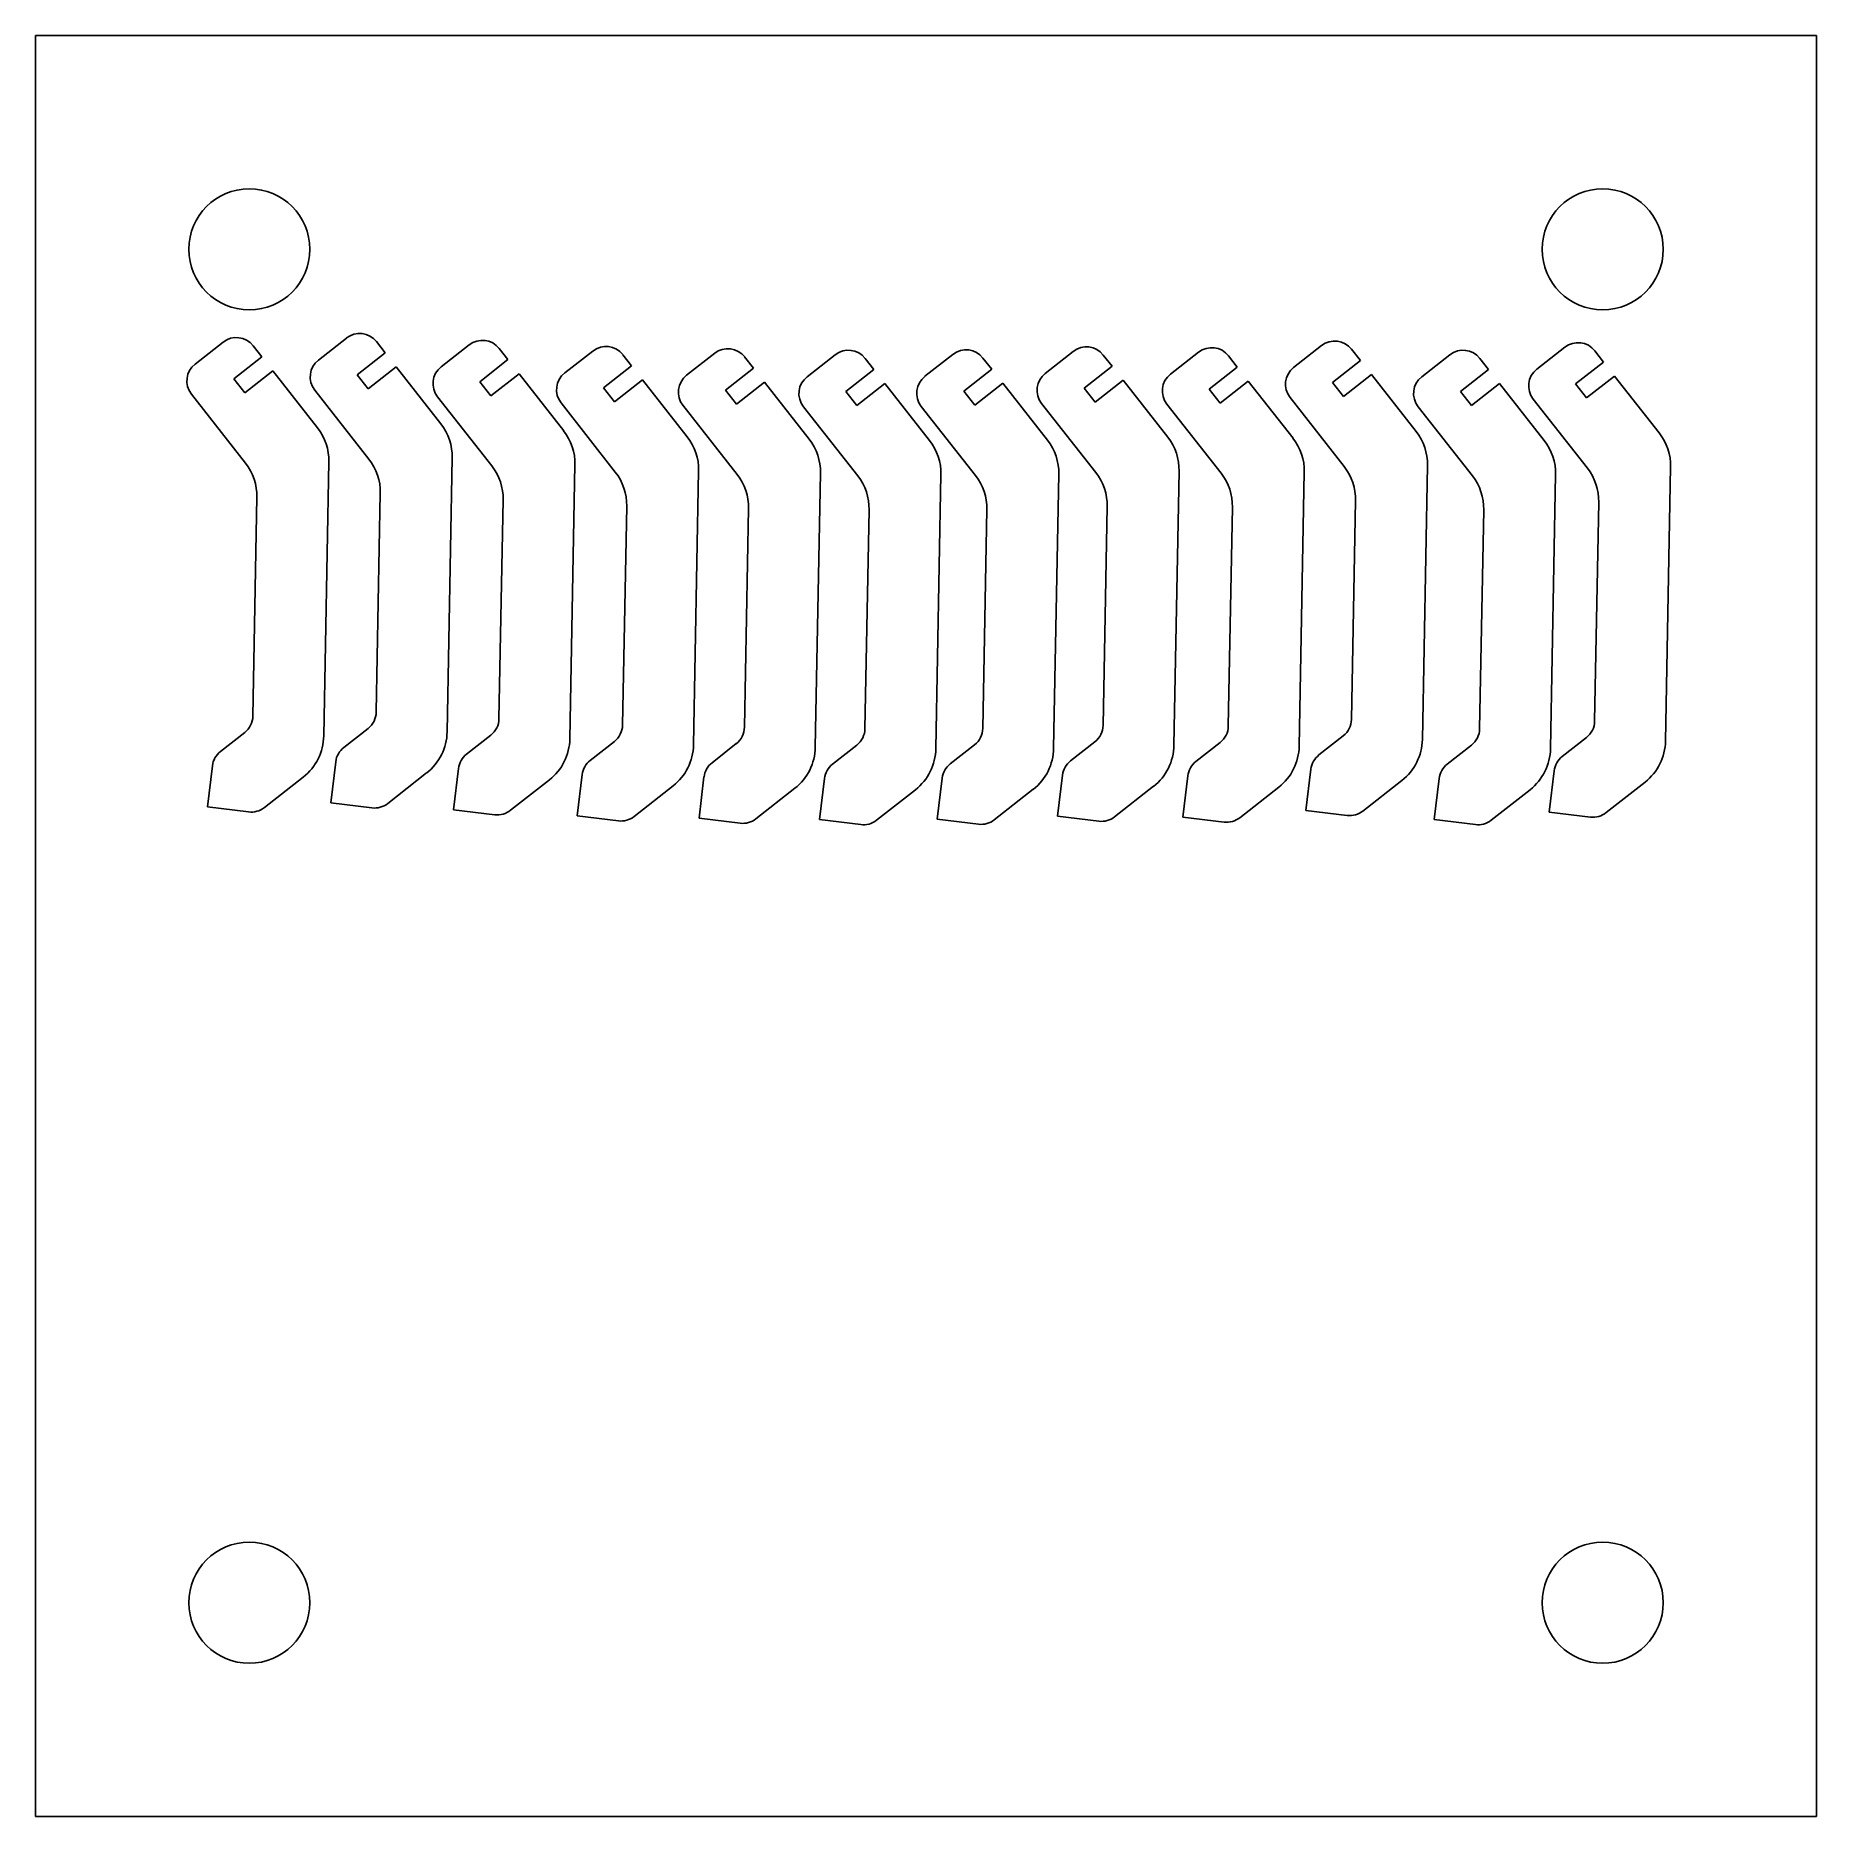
# Model space of a CAD drawing. Header units: millimetres. Extents: x 3.1 to 28.1, y 1.4 to 26.4.
import ezdxf

# ---------------------------------------------------------------- set-up
doc = ezdxf.new("R2010")
doc.units = ezdxf.units.MM
doc.layers.add('4_hole_small_squ', color=72, linetype='Continuous')
doc.layers.add('leg_release', color=20, linetype='Continuous')

msp = doc.modelspace()

# ---------------------------------------------------------------- linework, layer by layer
at = {"color": 7, "linetype": 'Continuous', "lineweight": 25}
for p, q in [((5.775, 22.142), (5.382, 21.834)), ((6.32, 21.934), (6.196, 22.091)), ((7.507, 22.2), (7.114, 21.891)), ((8.052, 21.991), (7.928, 22.149)), ((9.231, 22.104), (8.837, 21.795)), ((9.775, 21.896), (9.652, 22.053)), ((10.966, 22.017), (10.572, 21.709)), ((17.711, 22.012), (17.318, 21.704)), ((19.47, 22.001), (19.076, 21.692)), ((21.198, 22.094), (20.805, 21.785)), ((21.743, 21.885), (21.619, 22.043)), ((24.612, 22.071), (24.219, 21.763)), ((25.157, 21.863), (25.033, 22.02)), ((5.926, 21.625), (6.32, 21.934)), ((7.658, 21.683), (8.052, 21.991)), ((8.206, 21.795), (7.812, 21.486)), ((8.833, 20.995), (8.206, 21.795)), ((9.382, 21.587), (9.775, 21.896)), ((11.117, 21.5), (11.51, 21.809)), ((11.51, 21.809), (11.387, 21.966)), ((12.677, 21.985), (12.283, 21.676)), ((12.828, 21.468), (13.221, 21.776)), ((13.221, 21.776), (13.098, 21.934)), ((14.368, 21.965), (13.975, 21.656)), ((14.52, 21.448), (14.913, 21.757)), ((14.913, 21.757), (14.79, 21.914)), ((16.022, 21.97), (15.629, 21.662)), ((16.173, 21.453), (16.567, 21.762)), ((16.567, 21.762), (16.443, 21.919)), ((17.862, 21.495), (18.256, 21.804)), ((18.256, 21.804), (18.133, 21.961)), ((19.621, 21.484), (20.014, 21.792)), ((20.014, 21.792), (19.891, 21.95)), ((21.349, 21.577), (21.743, 21.885)), ((22.998, 21.965), (22.604, 21.656)), ((23.149, 21.448), (23.542, 21.756)), ((23.542, 21.756), (23.419, 21.914)), ((24.763, 21.555), (25.157, 21.863)), ((6.08, 21.429), (5.926, 21.625)), ((6.474, 21.737), (6.08, 21.429)), ((7.101, 20.938), (6.474, 21.737)), ((7.812, 21.486), (7.658, 21.683)), ((9.536, 21.39), (9.382, 21.587)), ((9.93, 21.699), (9.536, 21.39)), ((10.557, 20.899), (9.93, 21.699)), ((11.271, 21.304), (11.117, 21.5)), ((11.665, 21.612), (11.271, 21.304)), ((12.292, 20.812), (11.665, 21.612)), ((13.376, 21.58), (12.982, 21.271)), ((14.003, 20.78), (13.376, 21.58)), ((15.067, 21.56), (14.674, 21.251)), ((15.694, 20.76), (15.067, 21.56)), ((16.721, 21.565), (16.328, 21.256)), ((17.348, 20.765), (16.721, 21.565)), ((18.41, 21.607), (18.017, 21.298)), ((19.037, 20.807), (18.41, 21.607)), ((20.168, 21.596), (19.775, 21.287)), ((20.796, 20.796), (20.168, 21.596)), ((21.503, 21.38), (21.349, 21.577)), ((21.897, 21.689), (21.503, 21.38)), ((22.524, 20.889), (21.897, 21.689)), ((23.696, 21.56), (23.303, 21.251)), ((24.324, 20.76), (23.696, 21.56)), ((24.917, 21.358), (24.763, 21.555)), ((25.311, 21.666), (24.917, 21.358)), ((25.938, 20.867), (25.311, 21.666)), ((5.331, 21.413), (6.092, 20.442)), ((7.063, 21.47), (7.823, 20.5)), ((8.786, 21.374), (9.547, 20.404)), ((10.521, 21.288), (11.282, 20.317)), ((12.232, 21.255), (12.993, 20.285)), ((12.982, 21.271), (12.828, 21.468)), ((14.674, 21.251), (14.52, 21.448)), ((16.328, 21.256), (16.173, 21.453)), ((17.267, 21.282), (18.028, 20.312)), ((18.017, 21.298), (17.862, 21.495)), ((19.025, 21.271), (19.786, 20.301)), ((19.775, 21.287), (19.621, 21.484)), ((20.754, 21.364), (21.515, 20.394)), ((23.303, 21.251), (23.149, 21.448)), ((24.168, 21.342), (24.929, 20.371)), ((13.924, 21.235), (14.685, 20.265)), ((15.578, 21.24), (16.339, 20.27)), ((22.553, 21.235), (23.314, 20.265)), ((8.921, 16.67), (8.993, 20.518)), ((7.189, 16.613), (7.261, 20.461)), ((10.644, 16.574), (10.716, 20.422)), ((12.379, 16.487), (12.451, 20.336)), ((14.09, 16.455), (14.162, 20.303)), ((15.782, 16.435), (15.854, 20.283)), ((17.436, 16.44), (17.508, 20.288)), ((19.125, 16.482), (19.197, 20.33)), ((20.883, 16.471), (20.955, 20.319)), ((22.612, 16.564), (22.684, 20.412)), ((24.411, 16.435), (24.483, 20.283)), ((26.026, 16.542), (26.098, 20.39)), ((7.983, 20.023), (7.926, 16.95)), ((6.251, 19.965), (6.194, 16.893)), ((9.707, 19.927), (9.649, 16.854)), ((11.442, 19.84), (11.384, 16.767)), ((13.153, 19.808), (13.095, 16.735)), ((14.845, 19.788), (14.787, 16.715)), ((16.498, 19.793), (16.441, 16.72)), ((18.187, 19.835), (18.13, 16.762)), ((19.946, 19.824), (19.888, 16.751)), ((21.674, 19.917), (21.617, 16.844)), ((23.474, 19.788), (23.416, 16.715)), ((25.088, 19.895), (25.031, 16.822)), ((6.079, 16.662), (5.738, 16.395)), ((7.811, 16.719), (7.47, 16.452)), ((9.535, 16.624), (9.194, 16.356)), ((11.27, 16.537), (10.929, 16.27)), ((12.98, 16.505), (12.64, 16.237)), ((18.015, 16.532), (17.674, 16.264)), ((19.773, 16.521), (19.432, 16.253)), ((21.502, 16.614), (21.161, 16.346)), ((24.916, 16.591), (24.575, 16.324)), ((7.357, 16.252), (7.287, 15.673)), ((14.672, 16.485), (14.331, 16.217)), ((16.326, 16.49), (15.985, 16.222)), ((23.301, 16.484), (22.961, 16.217)), ((5.625, 16.195), (5.555, 15.616)), ((6.355, 15.608), (6.902, 16.036)), ((8.087, 15.665), (8.633, 16.094)), ((9.081, 16.156), (9.011, 15.578)), ((10.816, 16.07), (10.746, 15.491)), ((12.527, 16.037), (12.457, 15.459)), ((14.219, 16.017), (14.149, 15.439)), ((15.872, 16.022), (15.802, 15.444)), ((17.561, 16.064), (17.491, 15.486)), ((19.32, 16.053), (19.25, 15.475)), ((21.048, 16.146), (20.978, 15.568)), ((22.848, 16.017), (22.778, 15.438)), ((24.462, 16.124), (24.392, 15.545)), ((9.811, 15.57), (10.357, 15.998)), ((11.546, 15.483), (12.092, 15.911)), ((13.257, 15.45), (13.803, 15.879)), ((14.948, 15.43), (15.495, 15.859)), ((16.602, 15.436), (17.149, 15.864)), ((18.291, 15.478), (18.838, 15.906)), ((20.05, 15.466), (20.596, 15.895)), ((21.778, 15.559), (22.325, 15.988)), ((23.578, 15.43), (24.124, 15.859)), ((25.192, 15.537), (25.739, 15.966)), ((5.555, 15.616), (6.134, 15.546)), ((7.287, 15.673), (7.866, 15.603)), ((9.011, 15.578), (9.59, 15.508)), ((20.978, 15.568), (21.557, 15.498)), ((24.392, 15.545), (24.971, 15.475)), ((10.746, 15.491), (11.325, 15.421)), ((12.457, 15.459), (13.035, 15.389)), ((14.149, 15.439), (14.727, 15.369)), ((15.802, 15.444), (16.381, 15.374)), ((17.491, 15.486), (18.07, 15.416)), ((19.25, 15.475), (19.828, 15.405)), ((22.778, 15.438), (23.356, 15.368))]:
    msp.add_line(p, q, dxfattribs=at)
for centre, radius, start, end in [((7.692, 21.964), 0.3, 38.1011, 128.1011), ((5.96, 21.906), 0.3, 38.1011, 128.1011), ((9.416, 21.868), 0.3, 38.1011, 128.1011), ((11.151, 21.781), 0.3, 38.1011, 128.1011), ((12.862, 21.749), 0.3, 38.1011, 128.1011), ((14.554, 21.729), 0.3, 38.1011, 128.1011), ((16.207, 21.734), 0.3, 38.1011, 128.1011), ((17.896, 21.776), 0.3, 38.1011, 128.1011), ((19.655, 21.765), 0.3, 38.1011, 128.1011), ((21.383, 21.858), 0.3, 38.1011, 128.1011), ((23.183, 21.729), 0.3, 38.1011, 128.1011), ((24.797, 21.835), 0.3, 38.1011, 128.1011), ((5.567, 21.598), 0.3, 128.1011, 218.1011), ((7.299, 21.655), 0.3, 128.1011, 218.1011), ((9.022, 21.559), 0.3, 128.1011, 218.1011), ((20.99, 21.549), 0.3, 128.1011, 218.1011), ((24.404, 21.527), 0.3, 128.1011, 218.1011), ((10.757, 21.473), 0.3, 128.1011, 218.1011), ((12.468, 21.44), 0.3, 128.1011, 218.1011), ((14.16, 21.42), 0.3, 128.1011, 218.1011), ((15.814, 21.425), 0.3, 128.1011, 218.1011), ((17.503, 21.467), 0.3, 128.1011, 218.1011), ((19.261, 21.456), 0.3, 128.1011, 218.1011), ((22.789, 21.42), 0.3, 128.1011, 218.1011), ((6.511, 20.475), 0.75, 358.9274, 38.1011), ((8.243, 20.532), 0.75, 358.9274, 38.1011), ((9.966, 20.436), 0.75, 358.9274, 38.1011), ((11.702, 20.35), 0.75, 358.9274, 38.1011), ((13.412, 20.317), 0.75, 358.9274, 38.1011), ((15.104, 20.297), 0.75, 358.9274, 38.1011), ((16.758, 20.302), 0.75, 358.9274, 38.1011), ((18.447, 20.345), 0.75, 358.9274, 38.1011), ((20.205, 20.333), 0.75, 358.9274, 38.1011), ((21.934, 20.426), 0.75, 358.9274, 38.1011), ((23.733, 20.297), 0.75, 358.9274, 38.1011), ((25.348, 20.404), 0.75, 358.9274, 38.1011), ((5.501, 19.979), 0.75, 358.9274, 38.1011), ((7.233, 20.037), 0.75, 358.9274, 38.1011), ((8.957, 19.941), 0.75, 358.9274, 38.1011), ((10.692, 19.854), 0.75, 358.9274, 38.1011), ((12.403, 19.822), 0.75, 358.9274, 38.1011), ((14.095, 19.802), 0.75, 358.9274, 38.1011), ((15.749, 19.807), 0.75, 358.9274, 38.1011), ((17.438, 19.849), 0.75, 358.9274, 38.1011), ((19.196, 19.838), 0.75, 358.9274, 38.1011), ((20.924, 19.931), 0.75, 358.9274, 38.1011), ((22.724, 19.802), 0.75, 358.9274, 38.1011), ((24.338, 19.909), 0.75, 358.9274, 38.1011), ((5.894, 16.898), 0.3, 308.1011, 358.9274), ((7.626, 16.955), 0.3, 308.1011, 358.9274), ((9.349, 16.86), 0.3, 308.1011, 358.9274), ((11.084, 16.773), 0.3, 308.1011, 358.9274), ((17.83, 16.768), 0.3, 308.1011, 358.9274), ((19.588, 16.757), 0.3, 308.1011, 358.9274), ((21.317, 16.85), 0.3, 308.1011, 358.9274), ((24.731, 16.827), 0.3, 308.1011, 358.9274), ((6.439, 16.627), 0.75, 308.1011, 358.9274), ((8.171, 16.684), 0.75, 308.1011, 358.9274), ((9.894, 16.588), 0.75, 308.1011, 358.9274), ((12.795, 16.741), 0.3, 308.1011, 358.9274), ((14.487, 16.721), 0.3, 308.1011, 358.9274), ((16.141, 16.726), 0.3, 308.1011, 358.9274), ((21.862, 16.578), 0.75, 308.1011, 358.9274), ((23.116, 16.72), 0.3, 308.1011, 358.9274), ((25.276, 16.556), 0.75, 308.1011, 358.9274), ((5.923, 16.159), 0.3, 128.1011, 173.1011), ((7.655, 16.216), 0.3, 128.1011, 173.1011), ((9.379, 16.12), 0.3, 128.1011, 173.1011), ((11.114, 16.034), 0.3, 128.1011, 173.1011), ((11.63, 16.502), 0.75, 308.1011, 358.9274), ((13.34, 16.469), 0.75, 308.1011, 358.9274), ((15.032, 16.449), 0.75, 308.1011, 358.9274), ((16.686, 16.454), 0.75, 308.1011, 358.9274), ((17.859, 16.028), 0.3, 128.1011, 173.1011), ((18.375, 16.496), 0.75, 308.1011, 358.9274), ((19.618, 16.017), 0.3, 128.1011, 173.1011), ((20.133, 16.485), 0.75, 308.1011, 358.9274), ((21.346, 16.11), 0.3, 128.1011, 173.1011), ((23.661, 16.449), 0.75, 308.1011, 358.9274), ((24.76, 16.088), 0.3, 128.1011, 173.1011), ((12.825, 16.001), 0.3, 128.1011, 173.1011), ((14.516, 15.981), 0.3, 128.1011, 173.1011), ((16.17, 15.986), 0.3, 128.1011, 173.1011), ((23.146, 15.981), 0.3, 128.1011, 173.1011), ((6.17, 15.844), 0.3, 263.1011, 308.1011), ((7.902, 15.901), 0.3, 263.1011, 308.1011), ((9.626, 15.806), 0.3, 263.1011, 308.1011), ((21.593, 15.795), 0.3, 263.1011, 308.1011), ((25.007, 15.773), 0.3, 263.1011, 308.1011), ((11.361, 15.719), 0.3, 263.1011, 308.1011), ((13.071, 15.686), 0.3, 263.1011, 308.1011), ((14.763, 15.666), 0.3, 263.1011, 308.1011), ((16.417, 15.672), 0.3, 263.1011, 308.1011), ((18.106, 15.714), 0.3, 263.1011, 308.1011), ((19.864, 15.702), 0.3, 263.1011, 308.1011), ((23.392, 15.666), 0.3, 263.1011, 308.1011)]:
    msp.add_arc(centre, radius, start, end, dxfattribs=at)
at = {"layer": '4_hole_small_squ'}
msp.add_lwpolyline([(3.144, 26.445), (28.144, 26.445), (28.144, 1.445), (3.144, 1.445)], close=True, dxfattribs=at)
for centre in [(6.144, 23.445), (25.144, 23.445), (6.144, 4.445), (25.144, 4.445)]:
    msp.add_circle(centre, 0.85, dxfattribs=at)
at = {"layer": 'leg_release', "linetype": 'Continuous', "lineweight": 25}
for p, q in [((5.775, 22.142), (5.382, 21.834)), ((6.32, 21.934), (6.196, 22.091)), ((7.507, 22.2), (7.114, 21.891)), ((8.052, 21.991), (7.928, 22.149)), ((9.231, 22.104), (8.837, 21.795)), ((9.775, 21.896), (9.652, 22.053)), ((10.966, 22.017), (10.572, 21.709)), ((17.711, 22.012), (17.318, 21.704)), ((19.47, 22.001), (19.076, 21.692)), ((21.198, 22.094), (20.805, 21.785)), ((21.743, 21.885), (21.619, 22.043)), ((24.612, 22.071), (24.219, 21.763)), ((25.157, 21.863), (25.033, 22.02)), ((5.926, 21.625), (6.32, 21.934)), ((7.658, 21.683), (8.052, 21.991)), ((8.206, 21.795), (7.812, 21.486)), ((8.833, 20.995), (8.206, 21.795)), ((9.382, 21.587), (9.775, 21.896)), ((11.117, 21.5), (11.51, 21.809)), ((11.51, 21.809), (11.387, 21.966)), ((12.677, 21.985), (12.283, 21.676)), ((12.828, 21.468), (13.221, 21.776)), ((13.221, 21.776), (13.098, 21.934)), ((14.368, 21.965), (13.975, 21.656)), ((14.52, 21.448), (14.913, 21.757)), ((14.913, 21.757), (14.79, 21.914)), ((16.022, 21.97), (15.629, 21.662)), ((16.173, 21.453), (16.567, 21.762)), ((16.567, 21.762), (16.443, 21.919)), ((17.862, 21.495), (18.256, 21.804)), ((18.256, 21.804), (18.133, 21.961)), ((19.621, 21.484), (20.014, 21.792)), ((20.014, 21.792), (19.891, 21.95)), ((21.349, 21.577), (21.743, 21.885)), ((22.998, 21.965), (22.604, 21.656)), ((23.149, 21.448), (23.542, 21.756)), ((23.542, 21.756), (23.419, 21.914)), ((24.763, 21.555), (25.157, 21.863)), ((6.08, 21.429), (5.926, 21.625)), ((6.474, 21.737), (6.08, 21.429)), ((7.101, 20.938), (6.474, 21.737)), ((7.812, 21.486), (7.658, 21.683)), ((9.536, 21.39), (9.382, 21.587)), ((9.93, 21.699), (9.536, 21.39)), ((10.557, 20.899), (9.93, 21.699)), ((11.271, 21.304), (11.117, 21.5)), ((11.665, 21.612), (11.271, 21.304)), ((12.292, 20.812), (11.665, 21.612)), ((13.376, 21.58), (12.982, 21.271)), ((14.003, 20.78), (13.376, 21.58)), ((15.067, 21.56), (14.674, 21.251)), ((15.694, 20.76), (15.067, 21.56)), ((16.721, 21.565), (16.328, 21.256)), ((17.348, 20.765), (16.721, 21.565)), ((18.41, 21.607), (18.017, 21.298)), ((19.037, 20.807), (18.41, 21.607)), ((20.168, 21.596), (19.775, 21.287)), ((20.796, 20.796), (20.168, 21.596)), ((21.503, 21.38), (21.349, 21.577)), ((21.897, 21.689), (21.503, 21.38)), ((22.524, 20.889), (21.897, 21.689)), ((23.696, 21.56), (23.303, 21.251)), ((24.324, 20.76), (23.696, 21.56)), ((24.917, 21.358), (24.763, 21.555)), ((25.311, 21.666), (24.917, 21.358)), ((25.938, 20.867), (25.311, 21.666)), ((5.331, 21.413), (6.092, 20.442)), ((7.063, 21.47), (7.823, 20.5)), ((8.786, 21.374), (9.547, 20.404)), ((10.521, 21.288), (11.282, 20.317)), ((12.232, 21.255), (12.993, 20.285)), ((12.982, 21.271), (12.828, 21.468)), ((14.674, 21.251), (14.52, 21.448)), ((16.328, 21.256), (16.173, 21.453)), ((17.267, 21.282), (18.028, 20.312)), ((18.017, 21.298), (17.862, 21.495)), ((19.025, 21.271), (19.786, 20.301)), ((19.775, 21.287), (19.621, 21.484)), ((20.754, 21.364), (21.515, 20.394)), ((23.303, 21.251), (23.149, 21.448)), ((24.168, 21.342), (24.929, 20.371)), ((13.924, 21.235), (14.685, 20.265)), ((15.578, 21.24), (16.339, 20.27)), ((22.553, 21.235), (23.314, 20.265)), ((8.921, 16.67), (8.993, 20.518)), ((7.189, 16.613), (7.261, 20.461)), ((10.644, 16.574), (10.716, 20.422)), ((12.379, 16.487), (12.451, 20.336)), ((14.09, 16.455), (14.162, 20.303)), ((15.782, 16.435), (15.854, 20.283)), ((17.436, 16.44), (17.508, 20.288)), ((19.125, 16.482), (19.197, 20.33)), ((20.883, 16.471), (20.955, 20.319)), ((22.612, 16.564), (22.684, 20.412)), ((24.411, 16.435), (24.483, 20.283)), ((26.026, 16.542), (26.098, 20.39)), ((7.983, 20.023), (7.926, 16.95)), ((6.251, 19.965), (6.194, 16.893)), ((9.707, 19.927), (9.649, 16.854)), ((11.442, 19.84), (11.384, 16.767)), ((13.153, 19.808), (13.095, 16.735)), ((14.845, 19.788), (14.787, 16.715)), ((16.498, 19.793), (16.441, 16.72)), ((18.187, 19.835), (18.13, 16.762)), ((19.946, 19.824), (19.888, 16.751)), ((21.674, 19.917), (21.617, 16.844)), ((23.474, 19.788), (23.416, 16.715)), ((25.088, 19.895), (25.031, 16.822)), ((6.079, 16.662), (5.738, 16.395)), ((7.811, 16.719), (7.47, 16.452)), ((9.535, 16.624), (9.194, 16.356)), ((11.27, 16.537), (10.929, 16.27)), ((12.98, 16.505), (12.64, 16.237)), ((18.015, 16.532), (17.674, 16.264)), ((19.773, 16.521), (19.432, 16.253)), ((21.502, 16.614), (21.161, 16.346)), ((24.916, 16.591), (24.575, 16.324)), ((7.357, 16.252), (7.287, 15.673)), ((14.672, 16.485), (14.331, 16.217)), ((16.326, 16.49), (15.985, 16.222)), ((23.301, 16.484), (22.961, 16.217)), ((5.625, 16.195), (5.555, 15.616)), ((6.355, 15.608), (6.902, 16.036)), ((8.087, 15.665), (8.633, 16.094)), ((9.081, 16.156), (9.011, 15.578)), ((10.816, 16.07), (10.746, 15.491)), ((12.527, 16.037), (12.457, 15.459)), ((14.219, 16.017), (14.149, 15.439)), ((15.872, 16.022), (15.802, 15.444)), ((17.561, 16.064), (17.491, 15.486)), ((19.32, 16.053), (19.25, 15.475)), ((21.048, 16.146), (20.978, 15.568)), ((22.848, 16.017), (22.778, 15.438)), ((24.462, 16.124), (24.392, 15.545)), ((9.811, 15.57), (10.357, 15.998)), ((11.546, 15.483), (12.092, 15.911)), ((13.257, 15.45), (13.803, 15.879)), ((14.948, 15.43), (15.495, 15.859)), ((16.602, 15.436), (17.149, 15.864)), ((18.291, 15.478), (18.838, 15.906)), ((20.05, 15.466), (20.596, 15.895)), ((21.778, 15.559), (22.325, 15.988)), ((23.578, 15.43), (24.124, 15.859)), ((25.192, 15.537), (25.739, 15.966)), ((5.555, 15.616), (6.134, 15.546)), ((7.287, 15.673), (7.866, 15.603)), ((9.011, 15.578), (9.59, 15.508)), ((20.978, 15.568), (21.557, 15.498)), ((24.392, 15.545), (24.971, 15.475)), ((10.746, 15.491), (11.325, 15.421)), ((12.457, 15.459), (13.035, 15.389)), ((14.149, 15.439), (14.727, 15.369)), ((15.802, 15.444), (16.381, 15.374)), ((17.491, 15.486), (18.07, 15.416)), ((19.25, 15.475), (19.828, 15.405)), ((22.778, 15.438), (23.356, 15.368))]:
    msp.add_line(p, q, dxfattribs=at)
for centre, radius, start, end in [((7.692, 21.964), 0.3, 38.1011, 128.1011), ((5.96, 21.906), 0.3, 38.1011, 128.1011), ((9.416, 21.868), 0.3, 38.1011, 128.1011), ((11.151, 21.781), 0.3, 38.1011, 128.1011), ((12.862, 21.749), 0.3, 38.1011, 128.1011), ((14.554, 21.729), 0.3, 38.1011, 128.1011), ((16.207, 21.734), 0.3, 38.1011, 128.1011), ((17.896, 21.776), 0.3, 38.1011, 128.1011), ((19.655, 21.765), 0.3, 38.1011, 128.1011), ((21.383, 21.858), 0.3, 38.1011, 128.1011), ((23.183, 21.729), 0.3, 38.1011, 128.1011), ((24.797, 21.835), 0.3, 38.1011, 128.1011), ((5.567, 21.598), 0.3, 128.1011, 218.1011), ((7.299, 21.655), 0.3, 128.1011, 218.1011), ((9.022, 21.559), 0.3, 128.1011, 218.1011), ((20.99, 21.549), 0.3, 128.1011, 218.1011), ((24.404, 21.527), 0.3, 128.1011, 218.1011), ((10.757, 21.473), 0.3, 128.1011, 218.1011), ((12.468, 21.44), 0.3, 128.1011, 218.1011), ((14.16, 21.42), 0.3, 128.1011, 218.1011), ((15.814, 21.425), 0.3, 128.1011, 218.1011), ((17.503, 21.467), 0.3, 128.1011, 218.1011), ((19.261, 21.456), 0.3, 128.1011, 218.1011), ((22.789, 21.42), 0.3, 128.1011, 218.1011), ((6.511, 20.475), 0.75, 358.9274, 38.1011), ((8.243, 20.532), 0.75, 358.9274, 38.1011), ((9.966, 20.436), 0.75, 358.9274, 38.1011), ((11.702, 20.35), 0.75, 358.9274, 38.1011), ((13.412, 20.317), 0.75, 358.9274, 38.1011), ((15.104, 20.297), 0.75, 358.9274, 38.1011), ((16.758, 20.302), 0.75, 358.9274, 38.1011), ((18.447, 20.345), 0.75, 358.9274, 38.1011), ((20.205, 20.333), 0.75, 358.9274, 38.1011), ((21.934, 20.426), 0.75, 358.9274, 38.1011), ((23.733, 20.297), 0.75, 358.9274, 38.1011), ((25.348, 20.404), 0.75, 358.9274, 38.1011), ((5.501, 19.979), 0.75, 358.9274, 38.1011), ((7.233, 20.037), 0.75, 358.9274, 38.1011), ((8.957, 19.941), 0.75, 358.9274, 38.1011), ((10.692, 19.854), 0.75, 358.9274, 38.1011), ((12.403, 19.822), 0.75, 358.9274, 38.1011), ((14.095, 19.802), 0.75, 358.9274, 38.1011), ((15.749, 19.807), 0.75, 358.9274, 38.1011), ((17.438, 19.849), 0.75, 358.9274, 38.1011), ((19.196, 19.838), 0.75, 358.9274, 38.1011), ((20.924, 19.931), 0.75, 358.9274, 38.1011), ((22.724, 19.802), 0.75, 358.9274, 38.1011), ((24.338, 19.909), 0.75, 358.9274, 38.1011), ((5.894, 16.898), 0.3, 308.1011, 358.9274), ((7.626, 16.955), 0.3, 308.1011, 358.9274), ((9.349, 16.86), 0.3, 308.1011, 358.9274), ((11.084, 16.773), 0.3, 308.1011, 358.9274), ((17.83, 16.768), 0.3, 308.1011, 358.9274), ((19.588, 16.757), 0.3, 308.1011, 358.9274), ((21.317, 16.85), 0.3, 308.1011, 358.9274), ((24.731, 16.827), 0.3, 308.1011, 358.9274), ((6.439, 16.627), 0.75, 308.1011, 358.9274), ((8.171, 16.684), 0.75, 308.1011, 358.9274), ((9.894, 16.588), 0.75, 308.1011, 358.9274), ((12.795, 16.741), 0.3, 308.1011, 358.9274), ((14.487, 16.721), 0.3, 308.1011, 358.9274), ((16.141, 16.726), 0.3, 308.1011, 358.9274), ((21.862, 16.578), 0.75, 308.1011, 358.9274), ((23.116, 16.72), 0.3, 308.1011, 358.9274), ((25.276, 16.556), 0.75, 308.1011, 358.9274), ((5.923, 16.159), 0.3, 128.1011, 173.1011), ((7.655, 16.216), 0.3, 128.1011, 173.1011), ((9.379, 16.12), 0.3, 128.1011, 173.1011), ((11.114, 16.034), 0.3, 128.1011, 173.1011), ((11.63, 16.502), 0.75, 308.1011, 358.9274), ((13.34, 16.469), 0.75, 308.1011, 358.9274), ((15.032, 16.449), 0.75, 308.1011, 358.9274), ((16.686, 16.454), 0.75, 308.1011, 358.9274), ((17.859, 16.028), 0.3, 128.1011, 173.1011), ((18.375, 16.496), 0.75, 308.1011, 358.9274), ((19.618, 16.017), 0.3, 128.1011, 173.1011), ((20.133, 16.485), 0.75, 308.1011, 358.9274), ((21.346, 16.11), 0.3, 128.1011, 173.1011), ((23.661, 16.449), 0.75, 308.1011, 358.9274), ((24.76, 16.088), 0.3, 128.1011, 173.1011), ((12.825, 16.001), 0.3, 128.1011, 173.1011), ((14.516, 15.981), 0.3, 128.1011, 173.1011), ((16.17, 15.986), 0.3, 128.1011, 173.1011), ((23.146, 15.981), 0.3, 128.1011, 173.1011), ((6.17, 15.844), 0.3, 263.1011, 308.1011), ((7.902, 15.901), 0.3, 263.1011, 308.1011), ((9.626, 15.806), 0.3, 263.1011, 308.1011), ((21.593, 15.795), 0.3, 263.1011, 308.1011), ((25.007, 15.773), 0.3, 263.1011, 308.1011), ((11.361, 15.719), 0.3, 263.1011, 308.1011), ((13.071, 15.686), 0.3, 263.1011, 308.1011), ((14.763, 15.666), 0.3, 263.1011, 308.1011), ((16.417, 15.672), 0.3, 263.1011, 308.1011), ((18.106, 15.714), 0.3, 263.1011, 308.1011), ((19.864, 15.702), 0.3, 263.1011, 308.1011), ((23.392, 15.666), 0.3, 263.1011, 308.1011)]:
    msp.add_arc(centre, radius, start, end, dxfattribs=at)

doc.saveas('drawing.dxf')
